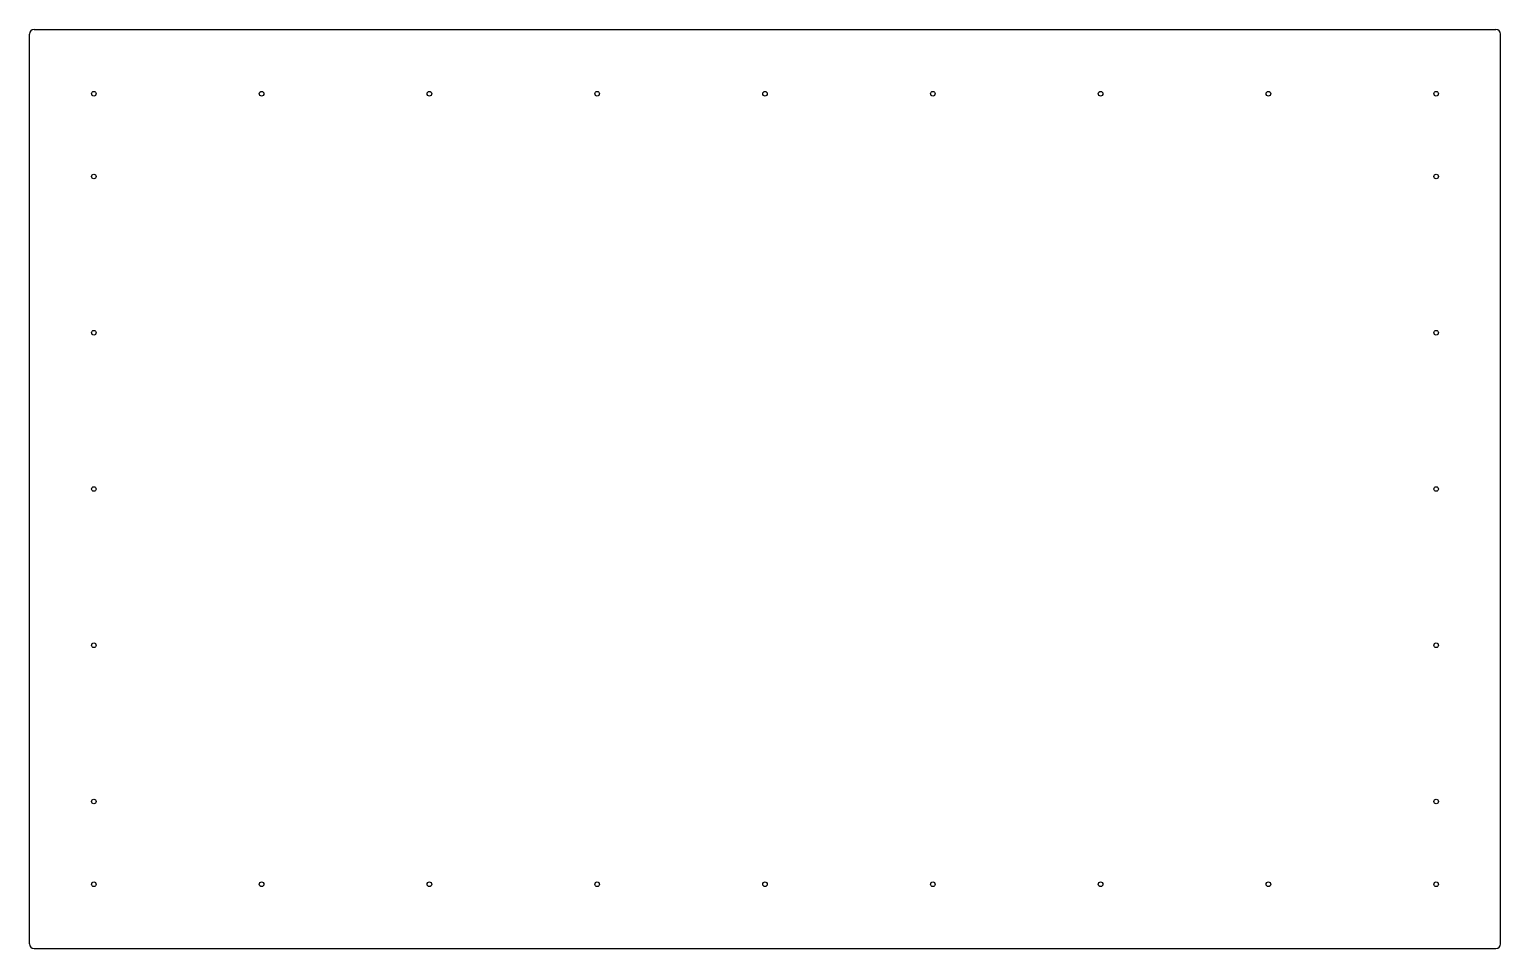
# Model space of a CAD drawing. Header units: millimetres. Extents: x -800 to 800, y -500 to 500.
import ezdxf

# ---------------------------------------------------------------- set-up
doc = ezdxf.new("R2010")
doc.units = ezdxf.units.MM

msp = doc.modelspace()

# ---------------------------------------------------------------- linework, layer by layer
for p, q in [((-795, 500, -9), (795, 500, -9)), ((-800, -495, -9), (-800, 495, -9)), ((800, -495, -9), (800, 495, -9)), ((-795, -500, -9), (795, -500, -9))]:
    msp.add_line(p, q)
for centre in [(-730, 430, -9), (-547.5, 430, -9), (-365, 430, -9), (-182.5, 430, -9), (0, 430, -9), (182.5, 430, -9), (365, 430, -9), (547.5, 430, -9), (730, 430, -9), (-730, 340, -9), (730, 340, -9), (-730, 170, -9), (730, 170, -9), (-730, 0, -9), (730, 0, -9), (-730, -170, -9), (730, -170, -9), (-730, -340, -9), (730, -340, -9), (-730, -430, -9), (-547.5, -430, -9), (-365, -430, -9), (-182.5, -430, -9), (0, -430, -9), (182.5, -430, -9), (365, -430, -9), (547.5, -430, -9), (730, -430, -9)]:
    msp.add_circle(centre, 2.5)
for centre, start, end in [((-795, 495, -9), 90, 180), ((795, 495, -9), 0, 90), ((-795, -495, -9), 180, 270), ((795, -495, -9), -90, 0)]:
    msp.add_arc(centre, 5, start, end)

doc.saveas('drawing.dxf')
